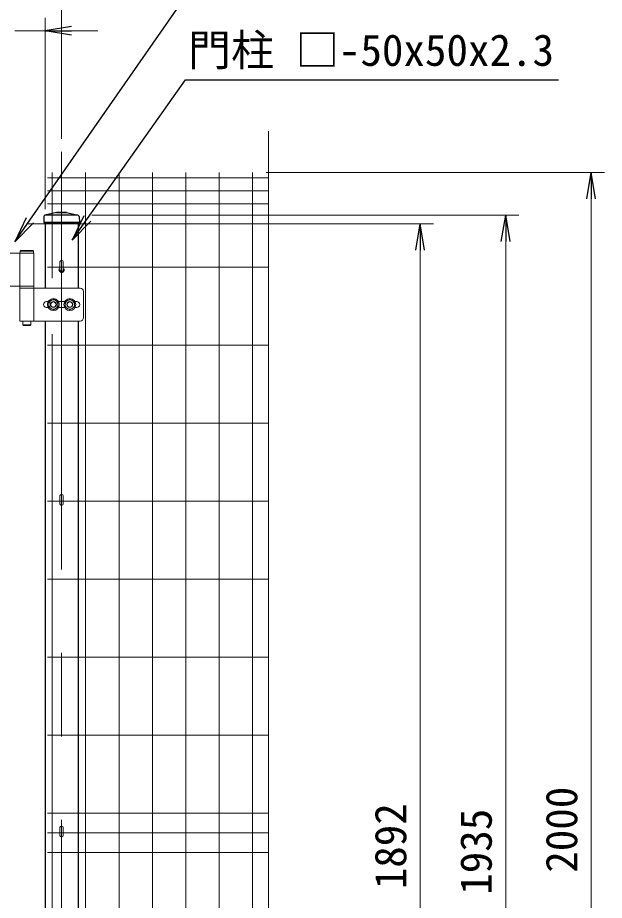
# Model space of a CAD drawing. Units: millimetres, scale not verified. Extents: x -6052 to 2348, y -2970 to 2970.
# Drawn here: x -834 to 58, y 286 to 1628 of the extents above; entities that cross this region are included whole.
import ezdxf
from ezdxf.enums import TextEntityAlignment as Align

# ---------------------------------------------------------------- set-up
doc = ezdxf.new("R2010")
doc.units = ezdxf.units.MM
doc.header["$LTSCALE"] = 20
doc.linetypes.add('USER1', pattern=[50.8, 31.75, -6.35, 6.35, -6.35])
for name, color, linetype, lineweight in [('0-2_D-STR-TXT', 7, 'Continuous', 13), ('0-3_D-STR1', 1, 'Continuous', 25), ('0-4_D-BMK', 2, 'USER1', 13), ('0-5_D-STR-DIM', 7, 'Continuous', 13), ('0-6_0', 7, 'Continuous', 25), ('0-7_D-STR3', 3, 'Continuous', 13), ('0-8_D-STR2', 7, 'Continuous', 13)]:
    doc.layers.add(name, color=color, linetype=linetype, lineweight=lineweight)
doc.styles.add('ＭＳ ゴシック', font='')
doc.styles.get('ＭＳ ゴシック').set_extended_font_data('MS Gothic')

# ---------------------------------------------------------------- blocks, each defined once
blk = doc.blocks.new('_Open')
at = {"layer": '0-6_0'}
blk.add_line((-20, 3.33), (0, 0), dxfattribs=at)
blk.add_lwpolyline([(-20, -3.33), (0, 0), (-20, 0)], dxfattribs=at)
blk = doc.blocks.new('MLeader5')
at = {"layer": '0-2_D-STR-TXT', "lineweight": 25}
blk.add_line((-809.44, 1316.52), (-837.75, 1287.49), dxfattribs=at)
for points in [[(-814.92, 1320.33), (-572.71, 1668.66), (-19.76, 1668.66), (-5.45, 1668.66)], [(-820.39, 1324.14), (-837.75, 1287.49), (-814.92, 1320.33)]]:
    blk.add_lwpolyline(points, dxfattribs=at)
blk = doc.blocks.new('MLeader6')
at = {"layer": '0-2_D-STR-TXT', "lineweight": 25}
blk.add_line((-722.15, 1319.02), (-750.68, 1290.2), dxfattribs=at)
for points in [[(-727.59, 1322.87), (-578.3, 1534.04), (-25.35, 1534.04), (-11.03, 1534.04)], [(-733.03, 1326.72), (-750.68, 1290.2), (-727.59, 1322.87)]]:
    blk.add_lwpolyline(points, dxfattribs=at)

msp = doc.modelspace()

# ---------------------------------------------------------------- linework, layer by layer
at = {"layer": '0-3_D-STR1'}
for p, q in [((-774.25, 1331.99), (-792.04, 1327.9)), ((-774.25, 1331.99), (-792.04, 1327.9)), ((-774.25, 1331.99), (-759.25, 1331.99)), ((-759.25, 1331.99), (-774.25, 1331.99)), ((-759.25, 1331.99), (-741.46, 1327.9)), ((-759.25, 1331.99), (-741.46, 1327.9)), ((-793.6, 1325.99), (-793.75, 1316.99)), ((-793.6, 1325.99), (-793.75, 1316.99)), ((-793.75, 1316.99), (-739.75, 1316.99)), ((-739.75, 1316.99), (-793.75, 1316.99)), ((-791.75, 1316.99), (-791.75, 1216.99)), ((-741.84, 1327.99), (-791.67, 1327.99)), ((-741.75, 1316.99), (-741.75, 1216.99)), ((-739.91, 1325.99), (-739.75, 1316.99)), ((-791.75, 1166.99), (-791.75, -394.51)), ((-741.75, 1166.99), (-741.75, -394.51))]:
    msp.add_line(p, q, dxfattribs=at)
for centre, radius, start, end in [((-791.6, 1325.95), 2, 102.93782, 179), ((-791.6, 1325.95), 2, 102.93782, 179), ((-741.91, 1325.95), 2, 1, 77.06218), ((-766.75, 1244.99), 4, 162.5424, 17.4576)]:
    msp.add_arc(centre, radius, start, end, dxfattribs=at)
at = {"layer": '0-4_D-BMK'}
msp.add_line((-766.75, 1424.07), (-766.75, -740.13), dxfattribs=at)
at = {"layer": '0-5_D-STR-DIM'}
for p, q in [((-766.75, 1444.07), (-766.75, 1748.23)), ((-791.75, 1336.99), (-791.75, 1628.23)), ((-837.75, 1608.23), (-791.75, 1608.23)), ((-751.75, 1608.23), (-711.75, 1608.23)), ((-452.36, 1455.6), (-452.36, -726.64)), ((-455.49, 1392.99), (58.48, 1392.99)), ((38.48, 1352.99), (38.48, -567.01)), ((-721, 1327.99), (-71.52, 1327.99)), ((-817.95, 1314.99), (-201.52, 1314.99)), ((-91.52, 1287.99), (-91.52, -567.01)), ((-221.52, 1274.99), (-221.52, -537.01))]:
    msp.add_line(p, q, dxfattribs=at)
at = {"layer": '0-7_D-STR3'}
for p, q in [((-808.75, 1269.99), (-872.75, 1269.99)), ((-830.35, 1269.99), (-830.35, 1219.99)), ((-809.55, 1272.99), (-829.55, 1272.99)), ((-809.55, 1269.99), (-829.55, 1269.99)), ((-810.55, 1273.99), (-828.55, 1273.99)), ((-808.75, 1269.99), (-808.75, 1219.99)), ((-769.35, 1257.16), (-769.35, 1244.99)), ((-764.15, 1257.16), (-764.15, 1244.99)), ((-872.75, 1219.99), (-808.75, 1219.99)), ((-830.35, 1216.99), (-738.35, 1216.99)), ((-830.35, 1216.99), (-830.35, 1166.99)), ((-830.05, 1219.99), (-809.05, 1219.99)), ((-809.05, 1219.99), (-809.05, 1216.99)), ((-808.75, 1216.99), (-808.75, 1166.99)), ((-733.35, 1211.99), (-733.35, 1171.99)), ((-789.75, 1196.49), (-787.05, 1196.49)), ((-771.46, 1196.49), (-762.05, 1196.49)), ((-746.46, 1196.49), (-743.75, 1196.49)), ((-794.25, 1191.99), (-794.05, 1191.99)), ((-789.75, 1187.49), (-787.05, 1187.49)), ((-771.46, 1187.49), (-762.05, 1187.49)), ((-746.46, 1187.49), (-743.75, 1187.49)), ((-739.25, 1191.99), (-739.05, 1191.99)), ((-738.35, 1166.99), (-830.35, 1166.99)), ((-825.55, 1166.99), (-825.55, 1160.99)), ((-824.55, 1159.99), (-825.55, 1160.99)), ((-813.55, 1160.99), (-825.55, 1160.99)), ((-814.55, 1159.99), (-824.55, 1159.99)), ((-814.55, 1159.99), (-813.55, 1160.99)), ((-813.55, 1166.99), (-813.55, 1160.99)), ((-769.35, 901.23), (-769.35, 889.06)), ((-764.15, 901.23), (-764.15, 889.06)), ((-769.35, 396.66), (-769.35, 384.49)), ((-764.15, 396.66), (-764.15, 384.49))]:
    msp.add_line(p, q, dxfattribs=at)
for points in [[(-828.55, 1273.99), (-829.55, 1272.99), (-829.55, 1269.99)], [(-810.55, 1273.99), (-809.55, 1272.99), (-809.55, 1269.99)], [(-830.05, 1219.99), (-830.05, 1216.99), (-809.05, 1216.99)]]:
    msp.add_lwpolyline(points, dxfattribs=at)
for points in [[(-779.25, 1200.09), (-786.27, 1196.04), (-786.27, 1187.94), (-779.25, 1183.89), (-772.24, 1187.94), (-772.24, 1196.04)], [(-754.25, 1200.09), (-761.27, 1196.04), (-761.27, 1187.94), (-754.25, 1183.89), (-747.24, 1187.94), (-747.24, 1196.04)]]:
    msp.add_lwpolyline(points, close=True, dxfattribs=at)
for centre, radius in [((-779.25, 1191.99), 9), ((-779.25, 1191.99), 7.03), ((-779.25, 1191.99), 4.5), ((-779.25, 1191.99), 4), ((-754.25, 1191.99), 9), ((-754.25, 1191.99), 7.03), ((-754.25, 1191.99), 4.5), ((-754.25, 1191.99), 4)]:
    msp.add_circle(centre, radius, dxfattribs=at)
for centre, radius, start, end in [((-766.75, 1244.99), 2.6, 180, 0), ((-738.35, 1211.99), 5, 0, 90), ((-789.75, 1191.99), 4.5, 90, 180), ((-743.75, 1191.99), 4.5, 0, 90), ((-789.75, 1191.99), 4.5, 180, 270), ((-743.75, 1191.99), 4.5, 270, 0), ((-738.35, 1171.99), 5, 270, 0), ((-766.75, 889.06), 2.6, 180, 0), ((-766.75, 384.49), 2.6, 180, 0)]:
    msp.add_arc(centre, radius, start, end, dxfattribs=at)
for centre in [(-766.75, 1257.14), (-766.75, 901.22), (-766.75, 396.64)]:
    msp.add_ellipse(centre, major_axis=(-2.6, 0), ratio=0.649974, start_param=3.1415927, end_param=6.2831853, dxfattribs=at)
at = {"layer": '0-8_D-STR2'}
for p, q in [((-452.36, 1384.56), (-787.95, 1384.56)), ((-780.95, 1392.99), (-780.95, 1232.19)), ((-730.18, 1392.99), (-730.18, -577.01)), ((-679.41, 1392.99), (-679.41, -577.01)), ((-628.64, 1392.99), (-628.64, -577.01)), ((-577.87, 1392.99), (-577.87, -577.01)), ((-527.1, 1392.99), (-527.1, -577.01)), ((-476.33, 1392.99), (-476.33, -577.01)), ((-452.36, 1364.99), (-787.95, 1364.99)), ((-452.36, 1345.42), (-787.95, 1345.42)), ((-452.36, 1248.99), (-787.95, 1248.99)), ((-780.95, 1147.15), (-780.95, -370.17)), ((-452.36, 1130.35), (-787.95, 1130.35)), ((-452.36, 1011.7), (-787.95, 1011.7)), ((-452.36, 893.06), (-787.95, 893.06)), ((-452.36, 774.42), (-787.95, 774.42)), ((-452.36, 655.77), (-787.95, 655.77)), ((-452.36, 537.13), (-787.95, 537.13)), ((-452.36, 418.49), (-787.95, 418.49)), ((-452.36, 388.49), (-787.95, 388.49)), ((-452.36, 358.49), (-787.95, 358.49))]:
    msp.add_line(p, q, dxfattribs=at)

# ---------------------------------------------------------------- block references
at = {"layer": '0-2_D-STR-TXT'}
for name in ['MLeader5', 'MLeader6']:
    msp.add_blockref(name, (0, 0), dxfattribs=at)
at = {"layer": '0-5_D-STR-DIM', "xscale": 2, "yscale": 2}
for p, rotation in [((-791.75, 1608.23), 180), ((38.48, 1392.99), 90), ((-91.52, 1327.99), 90), ((-221.52, 1314.99), 90)]:
    msp.add_blockref('_Open', p, dxfattribs=dict(at, rotation=rotation))

# ---------------------------------------------------------------- texts
at = {"layer": '0-2_D-STR-TXT', "style": 'ＭＳ ゴシック'}
msp.add_text('門柱 □-50x50x2.3', height=48.09, dxfattribs=at).set_placement((-574.65, 1540.63), align=Align.BOTTOM_LEFT)
at = {"layer": '0-5_D-STR-DIM', "style": 'ＭＳ ゴシック'}
for s, p in [('2000', (31.73, 327.74)), ('1892', (-228.27, 302.61)), ('1935', (-98.27, 294.24))]:
    msp.add_text(s, height=48.09, rotation=90, dxfattribs=at).set_placement(p, align=Align.BOTTOM_LEFT)

doc.saveas('drawing.dxf')
